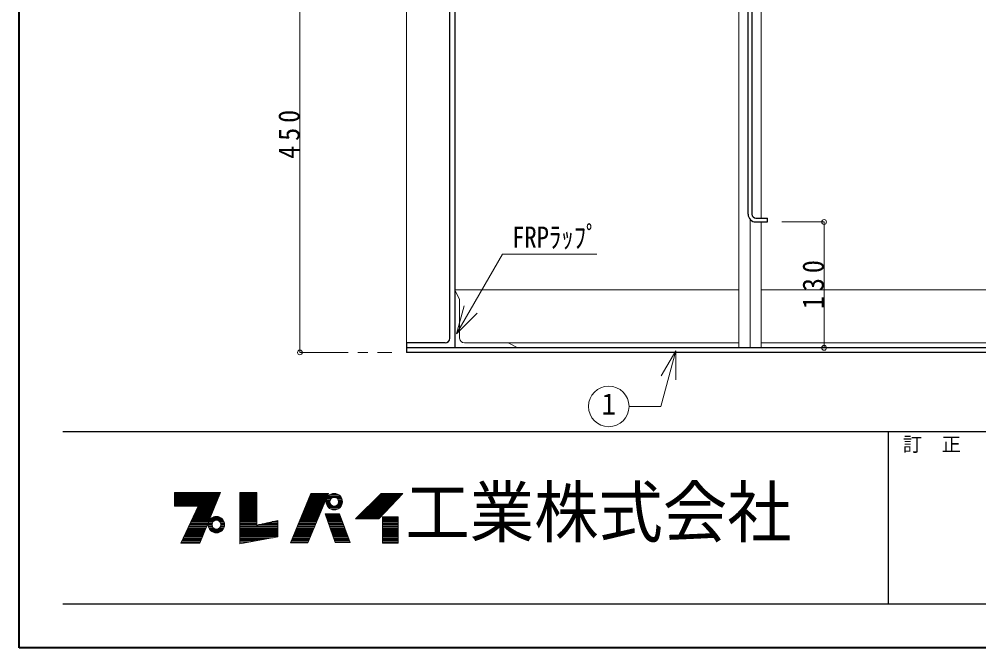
# Model space of a CAD drawing. Units: millimetres at full size, sheet at 1:10; details may follow other scales. Extents: x -2067 to 1983, y -1388 to 1422.
# Drawn here: x -2067 to -1075, y -1388 to -739 of the extents above; entities that cross this region are included whole.
import ezdxf
from ezdxf.enums import TextEntityAlignment as Align

# ---------------------------------------------------------------- set-up
doc = ezdxf.new("R2010")
doc.units = ezdxf.units.MM
doc.header["$LTSCALE"] = 10
doc.header["$PDMODE"] = 32
doc.header["$PDSIZE"] = 5
doc.linetypes.add('CHAIN1', pattern=[8, 5, -1, 1, -1])
doc.layers.add('0-0____1', color=7, linetype='Continuous', lineweight=18)
doc.layers.add('0-E_寸法', color=7, linetype='Continuous')
doc.styles.add('ＭＳ ゴシック', font='')
doc.styles.get('ＭＳ ゴシック').set_extended_font_data('MS Gothic')

msp = doc.modelspace()

# ---------------------------------------------------------------- linework, layer by layer
at = {"layer": '0-0____1', "color": 1, "lineweight": 40}
for p, q in [((-2066.63, -1388.34), (-2066.63, 1421.66)), ((1983.37, -1388.34), (-2066.63, -1388.34))]:
    msp.add_line(p, q, dxfattribs=at)
at = {"layer": '0-0____1'}
for p, q in [((-1323.13, -183.34), (-1323.13, -1078.34)), ((-1300.13, -187.34), (-1300.13, -944.34)), ((-1666.63, -672.59), (-1666.63, -1073.34)), ((-1300.13, -948.34), (-1300.13, -1078.34)), ((-1611.63, -1028.34), (-1616.63, -1018.34)), ((-1611.63, -1068.34), (-1611.63, -1028.34)), ((-1614.77, -1063.88), (-1607, -1034.9)), ((-1614.77, -1063.88), (-1593.55, -1042.67)), ((-1606.63, -1073.34), (-1561.63, -1073.34)), ((-1561.63, -1073.34), (-1551.63, -1078.34)), ((-1388.4, -1081.33), (-1403.83, -1138.9)), ((-1388.4, -1081.33), (-1403.4, -1107.31)), ((-1388.4, -1081.33), (-1388.4, -1111.33)), ((-1436.59, -1138.9), (-1403.83, -1138.9)), ((-1906.2, -1228.54), (-1858.79, -1228.54)), ((-1906.2, -1228.96), (-1858.96, -1228.96)), ((-1880.16, -1280.2), (-1858.53, -1227.91)), ((-1838.58, -1227.7), (-1838.58, -1280.83)), ((-1821.15, -1227.7), (-1838.58, -1227.7)), ((-1838.58, -1228.54), (-1821.15, -1228.54)), ((-1838.58, -1228.96), (-1821.15, -1228.96)), ((-1765.29, -1228.75), (-1786.29, -1279.78)), ((-1768.44, -1279.78), (-1747.23, -1228.75)), ((-1765.29, -1228.75), (-1747.23, -1228.75)), ((-1694.94, -1255.21), (-1670.37, -1228.75)), ((-1906.2, -1229.59), (-1859.22, -1229.59)), ((-1906.2, -1230.22), (-1859.48, -1230.22)), ((-1906.2, -1230.85), (-1859.74, -1230.85)), ((-1906.2, -1231.69), (-1860.09, -1231.69)), ((-1860.35, -1232.32), (-1906.2, -1232.32)), ((-1906.2, -1232.95), (-1860.61, -1232.95)), ((-1906.2, -1233.58), (-1860.87, -1233.58)), ((-1906.2, -1234.21), (-1861.13, -1234.21)), ((-1906.2, -1234.84), (-1861.39, -1234.84)), ((-1906.2, -1235.26), (-1861.57, -1235.26)), ((-1906.2, -1236.1), (-1861.92, -1236.1)), ((-1906.2, -1236.73), (-1862.18, -1236.73)), ((-1906.2, -1237.36), (-1862.44, -1237.36)), ((-1906.2, -1237.99), (-1862.7, -1237.99)), ((-1906.2, -1238.62), (-1862.96, -1238.62)), ((-1838.58, -1229.59), (-1821.15, -1229.59)), ((-1838.58, -1230.22), (-1821.15, -1230.22)), ((-1838.58, -1230.85), (-1821.15, -1230.85)), ((-1838.58, -1231.69), (-1821.15, -1231.69)), ((-1838.58, -1232.32), (-1821.15, -1232.32)), ((-1838.58, -1232.95), (-1821.15, -1232.95)), ((-1838.58, -1233.58), (-1821.15, -1233.58)), ((-1838.58, -1234.21), (-1821.15, -1234.21)), ((-1838.58, -1234.84), (-1821.15, -1234.84)), ((-1838.58, -1235.26), (-1821.15, -1235.26)), ((-1838.58, -1236.1), (-1821.15, -1236.1)), ((-1838.58, -1236.73), (-1821.15, -1236.73)), ((-1838.58, -1237.36), (-1821.15, -1237.36)), ((-1838.58, -1237.99), (-1821.15, -1237.99)), ((-1838.58, -1238.62), (-1821.15, -1238.62)), ((-1769.35, -1238.62), (-1751.33, -1238.62)), ((-1769.07, -1237.99), (-1751.07, -1237.99)), ((-1768.83, -1237.36), (-1750.81, -1237.36)), ((-1768.57, -1236.73), (-1750.55, -1236.73)), ((-1768.31, -1236.1), (-1750.28, -1236.1)), ((-1767.97, -1235.26), (-1749.93, -1235.26)), ((-1767.79, -1234.84), (-1749.76, -1234.84)), ((-1767.54, -1234.21), (-1749.5, -1234.21)), ((-1767.28, -1233.58), (-1749.24, -1233.58)), ((-1767.02, -1232.95), (-1748.97, -1232.95)), ((-1766.76, -1232.32), (-1748.71, -1232.32)), ((-1766.5, -1231.69), (-1748.45, -1231.69)), ((-1766.15, -1230.85), (-1748.1, -1230.85)), ((-1765.89, -1230.22), (-1747.86, -1230.22)), ((-1765.63, -1229.59), (-1747.58, -1229.59)), ((-1749.64, -1237.36), (-1745.64, -1237.36)), ((-1749.6, -1236.52), (-1745.56, -1236.52)), ((-1749.57, -1238.41), (-1745.51, -1238.41)), ((-1749.43, -1235.47), (-1745.22, -1235.47)), ((-1749.03, -1234.21), (-1744.35, -1234.21)), ((-1748.64, -1233.37), (-1743.22, -1233.37)), ((-1747.98, -1232.32), (-1734.29, -1232.32)), ((-1747.28, -1231.48), (-1735, -1231.48)), ((-1746.06, -1230.43), (-1736.22, -1230.43)), ((-1744.58, -1229.59), (-1737.69, -1229.59)), ((-1733.63, -1233.37), (-1739.06, -1233.37)), ((-1733.24, -1234.21), (-1737.92, -1234.21)), ((-1732.85, -1235.47), (-1737.05, -1235.47)), ((-1732.7, -1238.41), (-1736.76, -1238.41)), ((-1732.68, -1236.52), (-1736.72, -1236.52)), ((-1736.64, -1237.36), (-1732.64, -1237.36)), ((-1702.5, -1238.62), (-1679.53, -1238.62)), ((-1701.87, -1237.99), (-1678.95, -1237.99)), ((-1701.24, -1237.36), (-1678.36, -1237.36)), ((-1700.61, -1236.73), (-1677.72, -1236.73)), ((-1699.98, -1236.1), (-1677.19, -1236.1)), ((-1699.14, -1235.26), (-1676.41, -1235.26)), ((-1698.72, -1234.84), (-1676.02, -1234.84)), ((-1698.09, -1234.21), (-1675.44, -1234.21)), ((-1697.46, -1233.58), (-1674.85, -1233.58)), ((-1696.83, -1232.95), (-1674.27, -1232.95)), ((-1696.2, -1232.32), (-1673.68, -1232.32)), ((-1695.57, -1231.69), (-1673.1, -1231.69)), ((-1694.73, -1230.85), (-1672.32, -1230.85)), ((-1694.1, -1230.22), (-1671.73, -1230.22)), ((-1693.47, -1229.59), (-1671.15, -1229.59)), ((-1906.2, -1239.25), (-1863.22, -1239.25)), ((-1906.2, -1239.88), (-1863.48, -1239.88)), ((-1906.2, -1240.51), (-1863.74, -1240.51)), ((-1906.2, -1241.14), (-1864, -1241.14)), ((-1881.84, -1241.98), (-1906.2, -1241.98)), ((-1899.48, -1280.2), (-1881.84, -1241.98)), ((-1867.04, -1248.49), (-1884.78, -1248.49)), ((-1884.36, -1247.44), (-1866.61, -1247.44)), ((-1866.26, -1246.6), (-1883.97, -1246.6)), ((-1865.83, -1245.55), (-1883.49, -1245.55)), ((-1865.56, -1244.92), (-1883.2, -1244.92)), ((-1865.22, -1244.08), (-1882.81, -1244.08)), ((-1864.96, -1243.45), (-1882.52, -1243.45)), ((-1864.61, -1242.61), (-1882.13, -1242.61)), ((-1864.35, -1241.98), (-1881.84, -1241.98)), ((-1838.58, -1239.25), (-1821.15, -1239.25)), ((-1838.58, -1239.88), (-1821.15, -1239.88)), ((-1838.58, -1240.51), (-1821.15, -1240.51)), ((-1838.58, -1241.14), (-1821.15, -1241.14)), ((-1838.58, -1241.98), (-1821.15, -1241.98)), ((-1838.58, -1242.61), (-1821.15, -1242.61)), ((-1838.58, -1243.45), (-1821.15, -1243.45)), ((-1838.58, -1244.08), (-1821.15, -1244.08)), ((-1838.58, -1244.92), (-1821.15, -1244.92)), ((-1838.58, -1245.55), (-1821.15, -1245.55)), ((-1838.58, -1246.6), (-1821.15, -1246.6)), ((-1838.58, -1247.44), (-1821.15, -1247.44)), ((-1838.58, -1248.49), (-1821.15, -1248.49)), ((-1773.41, -1248.49), (-1755.43, -1248.49)), ((-1772.98, -1247.44), (-1755, -1247.44)), ((-1772.63, -1246.6), (-1754.65, -1246.6)), ((-1772.2, -1245.55), (-1754.21, -1245.55)), ((-1771.94, -1244.92), (-1753.95, -1244.92)), ((-1771.6, -1244.08), (-1753.6, -1244.08)), ((-1771.34, -1243.45), (-1753.34, -1243.45)), ((-1770.99, -1242.61), (-1752.99, -1242.61)), ((-1770.73, -1241.98), (-1752.73, -1241.98)), ((-1770.39, -1241.14), (-1752.38, -1241.14)), ((-1770.13, -1240.51), (-1752.12, -1240.51)), ((-1769.87, -1239.88), (-1751.85, -1239.88)), ((-1769.61, -1239.25), (-1751.59, -1239.25)), ((-1749.37, -1239.46), (-1745.12, -1239.46)), ((-1749.03, -1240.51), (-1744.35, -1240.51)), ((-1748.53, -1241.56), (-1742.75, -1241.56)), ((-1747.82, -1242.61), (-1734.45, -1242.61)), ((-1747.07, -1243.45), (-1735.21, -1243.45)), ((-1745.41, -1244.71), (-1736.87, -1244.71)), ((-1743.41, -1245.55), (-1738.86, -1245.55)), ((-1733.75, -1241.56), (-1739.52, -1241.56)), ((-1733.24, -1240.51), (-1737.92, -1240.51)), ((-1732.9, -1239.46), (-1737.16, -1239.46)), ((-1712.37, -1248.49), (-1688.7, -1248.49)), ((-1711.32, -1247.44), (-1687.72, -1247.44)), ((-1710.48, -1246.6), (-1686.94, -1246.6)), ((-1709.43, -1245.55), (-1685.97, -1245.55)), ((-1708.8, -1244.92), (-1685.38, -1244.92)), ((-1707.96, -1244.08), (-1684.6, -1244.08)), ((-1707.33, -1243.45), (-1684.02, -1243.45)), ((-1706.49, -1242.61), (-1683.24, -1242.61)), ((-1705.86, -1241.98), (-1682.65, -1241.98)), ((-1705.02, -1241.14), (-1681.87, -1241.14)), ((-1704.39, -1240.51), (-1681.29, -1240.51)), ((-1703.76, -1239.88), (-1680.7, -1239.88)), ((-1703.13, -1239.25), (-1680.12, -1239.25)), ((-1870.95, -1257.94), (-1889.2, -1257.94)), ((-1870.52, -1256.89), (-1888.72, -1256.89)), ((-1870.17, -1256.05), (-1888.33, -1256.05)), ((-1869.73, -1255), (-1887.85, -1255)), ((-1887.46, -1254.16), (-1869.39, -1254.16)), ((-1868.95, -1253.11), (-1886.98, -1253.11)), ((-1868.52, -1252.06), (-1886.49, -1252.06)), ((-1868.17, -1251.22), (-1886.1, -1251.22)), ((-1885.62, -1250.17), (-1867.74, -1250.17)), ((-1867.39, -1249.33), (-1885.23, -1249.33)), ((-1870.83, -1257.94), (-1866.15, -1257.94)), ((-1870.33, -1256.89), (-1864.55, -1256.89)), ((-1869.78, -1256.05), (-1856.09, -1256.05)), ((-1868.87, -1255), (-1857.01, -1255)), ((-1867.86, -1254.16), (-1858.02, -1254.16)), ((-1865.87, -1253.11), (-1860.01, -1253.11)), ((-1855.55, -1256.89), (-1861.32, -1256.89)), ((-1855.04, -1257.94), (-1859.72, -1257.94)), ((-1838.58, -1249.33), (-1821.15, -1249.33)), ((-1838.58, -1250.17), (-1821.15, -1250.17)), ((-1838.58, -1251.22), (-1821.15, -1251.22)), ((-1838.58, -1252.06), (-1821.15, -1252.06)), ((-1838.58, -1253.11), (-1821.15, -1253.11)), ((-1838.58, -1254.16), (-1821.15, -1254.16)), ((-1838.58, -1255), (-1821.15, -1255)), ((-1838.58, -1256.05), (-1821.15, -1256.05)), ((-1838.58, -1256.89), (-1821.15, -1256.89)), ((-1838.58, -1257.94), (-1821.15, -1257.94)), ((-1799.52, -1257.94), (-1805.16, -1257.94)), ((-1777.3, -1257.94), (-1759.36, -1257.94)), ((-1776.87, -1256.89), (-1758.92, -1256.89)), ((-1776.52, -1256.05), (-1758.58, -1256.05)), ((-1776.09, -1255), (-1758.14, -1255)), ((-1775.75, -1254.16), (-1757.79, -1254.16)), ((-1775.31, -1253.11), (-1757.35, -1253.11)), ((-1774.88, -1252.06), (-1756.92, -1252.06)), ((-1774.53, -1251.22), (-1756.57, -1251.22)), ((-1774.11, -1250.17), (-1756.13, -1250.17)), ((-1773.76, -1249.33), (-1755.78, -1249.33)), ((-1750.31, -1250.17), (-1735.6, -1250.17)), ((-1749.94, -1251.22), (-1735.21, -1251.22)), ((-1749.65, -1252.06), (-1734.9, -1252.06)), ((-1749.28, -1253.11), (-1734.52, -1253.11)), ((-1748.92, -1254.16), (-1734.13, -1254.16)), ((-1748.63, -1255), (-1733.82, -1255)), ((-1748.26, -1256.05), (-1733.43, -1256.05)), ((-1747.97, -1256.89), (-1733.12, -1256.89)), ((-1747.61, -1257.94), (-1732.74, -1257.94)), ((-1724.76, -1279.57), (-1735.68, -1249.96)), ((-1719.09, -1255.21), (-1694.94, -1255.21)), ((-1718.04, -1254.16), (-1693.96, -1254.16)), ((-1716.99, -1253.11), (-1692.99, -1253.11)), ((-1715.94, -1252.06), (-1692.01, -1252.06)), ((-1715.1, -1251.22), (-1691.23, -1251.22)), ((-1714.05, -1250.17), (-1690.26, -1250.17)), ((-1713.21, -1249.33), (-1689.48, -1249.33)), ((-1691.16, -1254.16), (-1675.2, -1254.16)), ((-1691.16, -1255), (-1675.2, -1255)), ((-1691.16, -1256.05), (-1675.2, -1256.05)), ((-1691.16, -1256.89), (-1675.2, -1256.89)), ((-1691.16, -1257.94), (-1675.2, -1257.94)), ((-1875.21, -1268.23), (-1893.95, -1268.23)), ((-1874.77, -1267.18), (-1893.47, -1267.18)), ((-1874.43, -1266.34), (-1893.08, -1266.34)), ((-1873.99, -1265.29), (-1892.6, -1265.29)), ((-1873.56, -1264.24), (-1892.11, -1264.24)), ((-1873.04, -1262.98), (-1891.5, -1262.98)), ((-1872.69, -1262.14), (-1891.14, -1262.14)), ((-1872.25, -1261.09), (-1890.66, -1261.09)), ((-1890.27, -1260.25), (-1871.91, -1260.25)), ((-1871.47, -1259.2), (-1889.79, -1259.2)), ((-1871.44, -1261.09), (-1867.44, -1261.09)), ((-1871.4, -1260.25), (-1867.36, -1260.25)), ((-1871.37, -1262.14), (-1867.31, -1262.14)), ((-1871.23, -1259.2), (-1867.02, -1259.2)), ((-1871.23, -1262.98), (-1867.02, -1262.98)), ((-1870.83, -1264.24), (-1866.15, -1264.24)), ((-1870.33, -1265.29), (-1864.55, -1265.29)), ((-1869.62, -1266.34), (-1856.25, -1266.34)), ((-1868.87, -1267.18), (-1857.01, -1267.18)), ((-1867.55, -1268.23), (-1858.33, -1268.23)), ((-1855.55, -1265.29), (-1861.32, -1265.29)), ((-1855.04, -1264.24), (-1859.72, -1264.24)), ((-1854.65, -1259.2), (-1858.85, -1259.2)), ((-1854.65, -1262.98), (-1858.85, -1262.98)), ((-1854.5, -1262.14), (-1858.56, -1262.14)), ((-1854.48, -1260.25), (-1858.52, -1260.25)), ((-1858.44, -1261.09), (-1854.44, -1261.09)), ((-1838.58, -1259.2), (-1821.15, -1259.2)), ((-1838.58, -1260.25), (-1821.15, -1260.25)), ((-1838.58, -1261.09), (-1821.15, -1261.09)), ((-1838.58, -1262.14), (-1799.52, -1262.14)), ((-1838.58, -1262.98), (-1799.52, -1262.98)), ((-1838.58, -1264.24), (-1799.52, -1264.24)), ((-1838.58, -1265.29), (-1799.52, -1265.29)), ((-1838.58, -1266.34), (-1799.52, -1266.34)), ((-1838.58, -1267.18), (-1799.52, -1267.18)), ((-1838.58, -1268.23), (-1799.52, -1268.23)), ((-1799.52, -1261.09), (-1819.27, -1261.09)), ((-1799.52, -1260.25), (-1815.51, -1260.25)), ((-1799.52, -1259.2), (-1810.8, -1259.2)), ((-1781.54, -1268.23), (-1763.64, -1268.23)), ((-1781.1, -1267.18), (-1763.2, -1267.18)), ((-1780.76, -1266.34), (-1762.85, -1266.34)), ((-1780.33, -1265.29), (-1762.42, -1265.29)), ((-1779.89, -1264.24), (-1761.98, -1264.24)), ((-1779.37, -1262.98), (-1761.46, -1262.98)), ((-1779.03, -1262.14), (-1761.11, -1262.14)), ((-1778.6, -1261.09), (-1760.67, -1261.09)), ((-1778.25, -1260.25), (-1760.32, -1260.25)), ((-1777.82, -1259.2), (-1759.88, -1259.2)), ((-1747.17, -1259.2), (-1732.27, -1259.2)), ((-1746.8, -1260.25), (-1731.88, -1260.25)), ((-1746.51, -1261.09), (-1731.57, -1261.09)), ((-1746.15, -1262.14), (-1731.19, -1262.14)), ((-1745.85, -1262.98), (-1730.88, -1262.98)), ((-1745.42, -1264.24), (-1730.41, -1264.24)), ((-1745.05, -1265.29), (-1730.02, -1265.29)), ((-1744.71, -1266.34), (-1729.64, -1266.34)), ((-1744.39, -1267.18), (-1729.33, -1267.18)), ((-1744.03, -1268.23), (-1728.94, -1268.23)), ((-1691.16, -1259.2), (-1675.2, -1259.2)), ((-1691.16, -1260.25), (-1675.2, -1260.25)), ((-1691.16, -1261.09), (-1675.2, -1261.09)), ((-1691.16, -1262.14), (-1675.2, -1262.14)), ((-1691.16, -1262.98), (-1675.2, -1262.98)), ((-1691.16, -1264.24), (-1675.2, -1264.24)), ((-1691.16, -1265.29), (-1675.2, -1265.29)), ((-1691.16, -1266.34), (-1675.2, -1266.34)), ((-1691.16, -1267.18), (-1675.2, -1267.18)), ((-1691.16, -1268.23), (-1675.2, -1268.23)), ((-1879.2, -1277.89), (-1898.41, -1277.89)), ((-1878.77, -1276.84), (-1897.93, -1276.84)), ((-1878.33, -1275.79), (-1897.44, -1275.79)), ((-1877.81, -1274.53), (-1896.86, -1274.53)), ((-1877.38, -1273.48), (-1896.38, -1273.48)), ((-1876.86, -1272.22), (-1895.8, -1272.22)), ((-1876.51, -1271.38), (-1895.41, -1271.38)), ((-1876.08, -1270.33), (-1894.92, -1270.33)), ((-1875.64, -1269.28), (-1894.44, -1269.28)), ((-1865.21, -1269.28), (-1860.66, -1269.28)), ((-1838.58, -1269.28), (-1799.52, -1269.28)), ((-1838.58, -1270.33), (-1799.52, -1270.33)), ((-1838.58, -1271.38), (-1799.52, -1271.38)), ((-1838.58, -1272.22), (-1799.52, -1272.22)), ((-1838.58, -1273.48), (-1799.52, -1273.48)), ((-1838.58, -1274.53), (-1804.11, -1274.53)), ((-1838.58, -1275.79), (-1811.01, -1275.79)), ((-1838.58, -1276.84), (-1816.75, -1276.84)), ((-1838.58, -1277.89), (-1822.49, -1277.89)), ((-1785.51, -1277.89), (-1767.65, -1277.89)), ((-1785.08, -1276.84), (-1767.22, -1276.84)), ((-1784.65, -1275.79), (-1766.78, -1275.79)), ((-1784.13, -1274.53), (-1766.26, -1274.53)), ((-1783.7, -1273.48), (-1765.82, -1273.48)), ((-1783.18, -1272.22), (-1765.3, -1272.22)), ((-1782.83, -1271.38), (-1764.95, -1271.38)), ((-1782.4, -1270.33), (-1764.51, -1270.33)), ((-1781.97, -1269.28), (-1764.07, -1269.28)), ((-1743.66, -1269.28), (-1728.55, -1269.28)), ((-1743.3, -1270.33), (-1728.17, -1270.33)), ((-1742.93, -1271.38), (-1727.78, -1271.38)), ((-1742.64, -1272.22), (-1727.47, -1272.22)), ((-1742.2, -1273.48), (-1727, -1273.48)), ((-1741.77, -1274.53), (-1726.62, -1274.53)), ((-1741.4, -1275.79), (-1726.15, -1275.79)), ((-1741.04, -1276.84), (-1725.77, -1276.84)), ((-1740.67, -1277.89), (-1725.38, -1277.89)), ((-1691.16, -1269.28), (-1675.2, -1269.28)), ((-1691.16, -1270.33), (-1675.2, -1270.33)), ((-1691.16, -1271.38), (-1675.2, -1271.38)), ((-1691.16, -1272.22), (-1675.2, -1272.22)), ((-1691.16, -1273.48), (-1675.2, -1273.48)), ((-1691.16, -1274.53), (-1675.2, -1274.53)), ((-1691.16, -1275.79), (-1675.2, -1275.79)), ((-1691.16, -1276.84), (-1675.2, -1276.84)), ((-1691.16, -1277.89), (-1675.2, -1277.89)), ((-1899.48, -1280.2), (-1880.16, -1280.2)), ((-1879.72, -1279.15), (-1898.99, -1279.15)), ((-1838.58, -1279.15), (-1829.39, -1279.15)), ((-1768.44, -1279.78), (-1786.29, -1279.78)), ((-1786.03, -1279.15), (-1768.18, -1279.15)), ((-1740.23, -1279.15), (-1724.91, -1279.15)), ((-1740.09, -1279.57), (-1724.76, -1279.57)), ((-1691.16, -1279.15), (-1675.2, -1279.15))]:
    msp.add_line(p, q, dxfattribs=at)
at = {"layer": '0-0____1', "color": 5, "lineweight": 25}
for p, q in [((-1313.63, -940.34), (-1313.63, -191.34)), ((-1309.63, -191.34), (-1309.63, -940.34)), ((-1621.63, -1068.34), (-1621.63, -393.34)), ((-1616.63, -393.34), (-1616.63, -1078.34)), ((-1305.63, -944.34), (-1293.63, -944.34)), ((-1666.63, -1073.34), (-1666.63, -1083.34)), ((-1626.63, -1073.34), (-1666.63, -1073.34)), ((183.37, -1078.34), (-1666.63, -1078.34)), ((183.37, -1083.34), (-1666.63, -1083.34))]:
    msp.add_line(p, q, dxfattribs=at)
at = {"layer": '0-0____1', "color": 4, "lineweight": 9}
for p, q in [((-1776.63, -633.09), (-1776.63, -1083.09)), ((-1311.63, -945.64), (-1311.63, -1078.34)), ((-1235.13, -948.34), (-1235.13, -1078.34)), ((-1616.63, -1018.34), (-1323.13, -1018.34)), ((-1300.13, -1018.34), (-961.63, -1018.34)), ((-1323.13, -1073.34), (-1561.63, -1073.34)), ((-961.04, -1073.34), (-1300.13, -1073.34))]:
    msp.add_line(p, q, dxfattribs=at)
at = {"layer": '0-0____1', "color": 4, "linetype": 'CHAIN1', "lineweight": 9}
for p, q in [((-1278.63, -948.34), (-1235.13, -948.34)), ((-1776.63, -1083.09), (-1681.63, -1083.09))]:
    msp.add_line(p, q, dxfattribs=at)
at = {"layer": '0-0____1', "color": 6, "lineweight": 25}
for p, q in [((-2021.63, -1164.77), (1938.37, -1164.77)), ((-1168.77, -1164.77), (-1168.77, -1343.34)), ((1938.37, -1343.34), (-2021.63, -1343.34))]:
    msp.add_line(p, q, dxfattribs=at)
at = {"layer": '0-0____1', "color": 5, "lineweight": 25}
msp.add_lwpolyline([(-1305.63, -948.34), (-1293.63, -948.34), (-1293.63, -944.34)], dxfattribs=at)
at = {"layer": '0-0____1'}
for points in [[(-1614.77, -1063.88), (-1567.28, -981.62), (-1469.92, -981.62)], [(-1906.2, -1241.98), (-1906.2, -1227.91), (-1858.53, -1227.91)], [(-1838.58, -1280.83), (-1799.52, -1273.69), (-1799.52, -1256.68), (-1821.15, -1261.51), (-1821.15, -1227.7)], [(-1719.09, -1255.21), (-1692.63, -1228.75), (-1670.37, -1228.75)], [(-1740.09, -1279.57), (-1750.38, -1249.96), (-1735.68, -1249.96)]]:
    msp.add_lwpolyline(points, dxfattribs=at)
msp.add_lwpolyline([(-1691.16, -1253.11), (-1691.16, -1280.2), (-1675.2, -1280.2), (-1675.2, -1253.11)], close=True, dxfattribs=at)
for centre, radius in [((-1457.59, -1138.9), 21), ((-1741.14, -1237.36), 8.5), ((-1741.14, -1237.36), 4.5), ((-1862.94, -1261.09), 8.5), ((-1862.94, -1261.09), 4.5)]:
    msp.add_circle(centre, radius, dxfattribs=at)
at = {"layer": '0-0____1', "color": 5, "lineweight": 25}
for centre, radius, start, end in [((-1305.63, -940.34), 8, 180, 270), ((-1305.63, -940.34), 4, 180, 270), ((-1626.63, -1068.34), 5, 270, 0)]:
    msp.add_arc(centre, radius, start, end, dxfattribs=at)
at = {"layer": '0-0____1'}
msp.add_arc((-1606.63, -1068.34), 5, 180, 270, dxfattribs=at)
at = {"layer": '0-0____1', "color": 4}
for p in [(-1235.13, -948.34), (-1235.13, -1078.34), (-1776.63, -1083.09)]:
    msp.add_point(p, dxfattribs=at)

# ---------------------------------------------------------------- texts
at = {"layer": '0-0____1', "style": 'ＭＳ ゴシック'}
for s, height, p in [('1', 21.99, (-1465.09, -1153.9)), ('訂\u3000正', 14.66, (-1153.77, -1189.77))]:
    msp.add_text(s, height=height, dxfattribs=at).set_placement(p, align=Align.BOTTOM_LEFT)
at = {"layer": '0-0____1', "style": 'ＭＳ ゴシック', "width": 0.95}
msp.add_text('工業株式会社', height=51.32, dxfattribs=at).set_placement((-1667.7, -1289.06), align=Align.BOTTOM_LEFT)
at = {"layer": '0-0____1', "char_height": 21.99, "attachment_point": 7, "rotation": 90, "style": 'ＭＳ ゴシック'}
for s, insert in [('\\T1.38;\\W0.9;450', (-1776.63, -883.09)), ('\\T1.38;\\W0.9;130', (-1235.13, -1038.34))]:
    msp.add_mtext(s, dxfattribs=dict(at, insert=insert))
at = {"layer": '0-E_寸法', "style": 'ＭＳ ゴシック', "width": 0.85}
msp.add_text('FRPﾗｯﾌﾟ', height=21.99, dxfattribs=at).set_placement((-1557.42, -981.62), align=Align.BOTTOM_LEFT)

doc.saveas('drawing.dxf')
